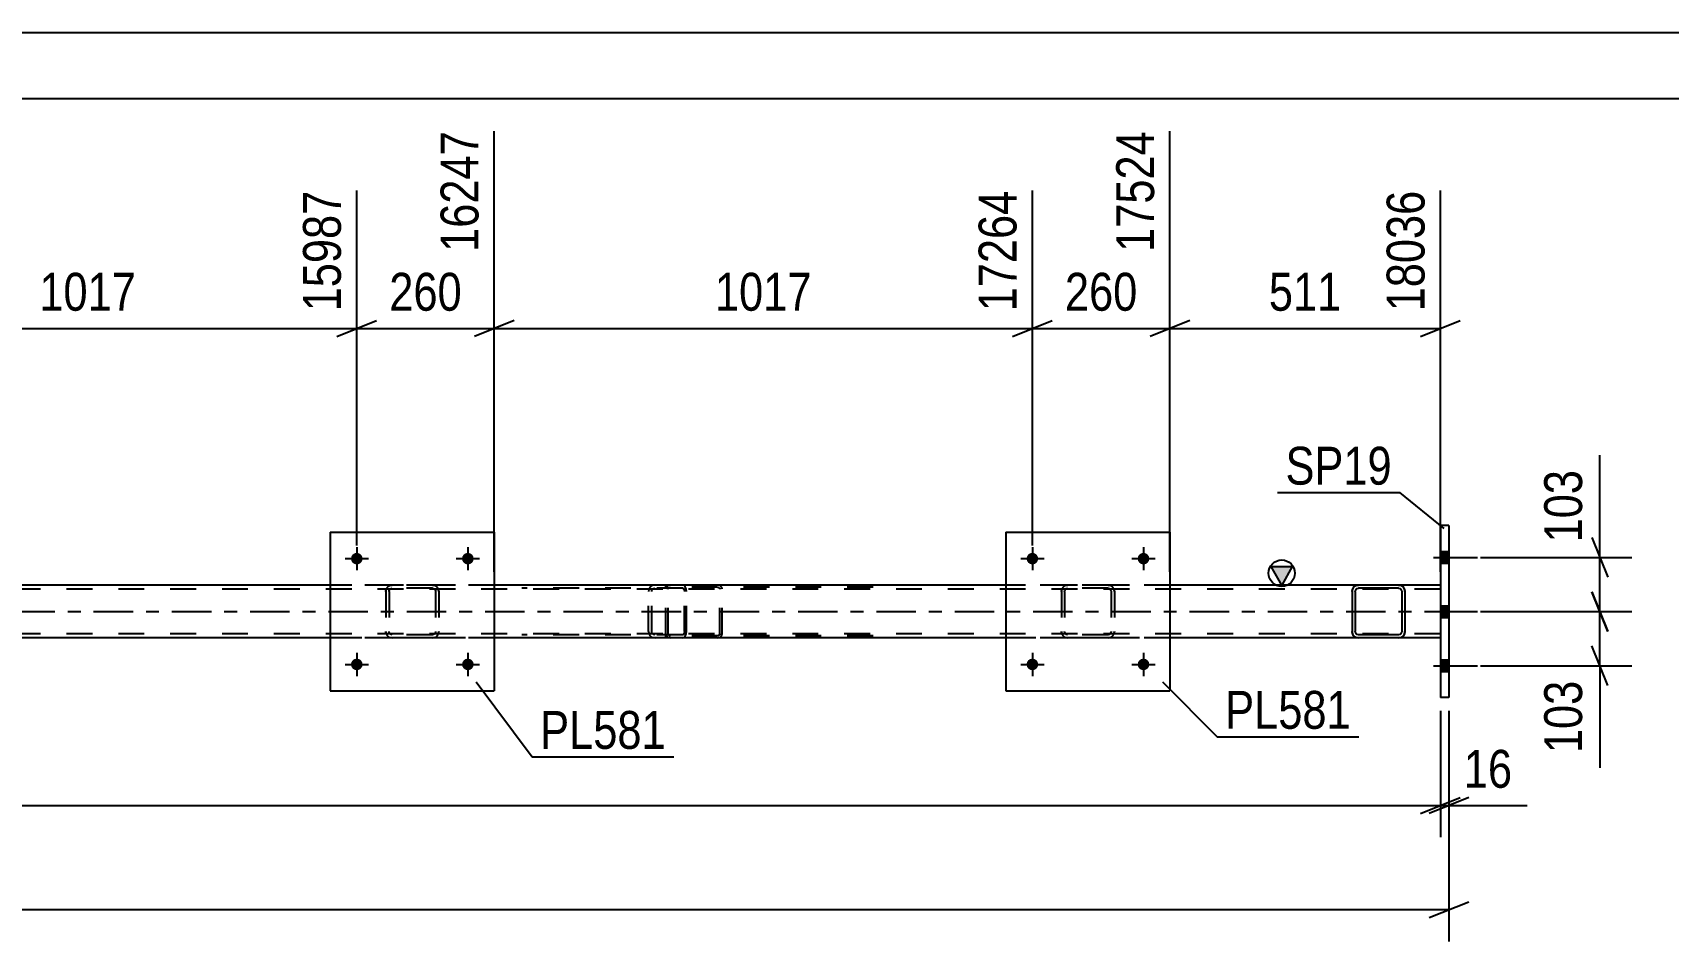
# Model space of a CAD drawing. Header units: millimetres. Extents: x 0 to 841, y 0 to 594.
# Drawn here: x 653.5 to 777.2, y 525.3 to 594 of the extents above; entities that cross this region are included whole.
import ezdxf

# ---------------------------------------------------------------- set-up
doc = ezdxf.new("R2010")
doc.units = ezdxf.units.MM
doc.linetypes.add('DXK_LINE_DOT2', pattern=[3.9198, 1.9599, -1.9599])
doc.linetypes.add('DXK_LINE_DOT3', pattern=[5.9187, 2.979, -0.9799, 0.9799, -0.9799])
doc.styles.add('Arial Narrow', font='ARIALN.TTF', dxfattribs={"height": 0.2})

# ---------------------------------------------------------------- blocks, each defined once
blk = doc.blocks.new('Unknown-814735391-1133')
at = {"color": 5, "linetype": 'Continuous'}
for p, q in [((841, 594), (0, 594)), ((836, 589), (5, 589))]:
    blk.add_line(p, q, dxfattribs=at)
blk = doc.blocks.new('Part-814735391-5212 - 5134')
at = {"color": 7, "linetype": 'DXK_LINE_DOT2'}
for p, q in [((731.28, 551.73), (731.31, 551.92)), ((731.31, 551.92), (731.28, 551.73)), ((731.28, 551.73), (731.28, 548.69)), ((731.52, 551.73), (731.54, 551.83)), ((731.52, 551.73), (731.52, 548.69)), ((731.54, 551.83), (731.59, 551.9)), ((731.57, 552.18), (731.76, 552.21)), ((731.76, 552.21), (731.57, 552.18)), ((731.59, 551.9), (731.67, 551.96)), ((731.67, 551.96), (731.76, 551.97)), ((734.8, 552.21), (731.76, 552.21)), ((734.8, 551.97), (731.76, 551.97)), ((734.8, 552.21), (734.98, 552.18)), ((734.98, 552.18), (734.8, 552.21)), ((734.8, 551.97), (734.89, 551.96)), ((734.89, 551.96), (734.97, 551.9)), ((734.97, 551.9), (735.02, 551.83)), ((735.02, 551.83), (735.04, 551.73)), ((735.04, 551.73), (735.04, 548.69)), ((735.24, 551.92), (735.28, 551.73)), ((735.28, 551.73), (735.24, 551.92)), ((735.28, 551.73), (735.28, 548.69)), ((731.31, 548.51), (731.28, 548.69)), ((731.28, 548.69), (731.31, 548.51)), ((731.54, 548.6), (731.52, 548.69)), ((731.59, 548.52), (731.54, 548.6)), ((731.76, 548.21), (731.57, 548.25)), ((731.57, 548.25), (731.76, 548.21)), ((731.67, 548.47), (731.59, 548.52)), ((731.76, 548.45), (731.67, 548.47)), ((734.8, 548.45), (731.76, 548.45)), ((734.8, 548.21), (731.76, 548.21)), ((734.89, 548.47), (734.8, 548.45)), ((734.98, 548.25), (734.8, 548.21)), ((734.8, 548.21), (734.98, 548.25)), ((734.97, 548.52), (734.89, 548.47)), ((735.02, 548.6), (734.97, 548.52)), ((735.04, 548.69), (735.02, 548.6)), ((735.28, 548.69), (735.24, 548.51)), ((735.24, 548.51), (735.28, 548.69))]:
    blk.add_line(p, q, dxfattribs=at)
for centre, start, end in [((731.76, 551.73), 112.5, 157.5), ((731.76, 551.73), 112.5, 157.5), ((734.8, 551.73), 22.5, 67.5), ((734.8, 551.73), 22.5, 67.5), ((731.76, 548.69), 202.5, 247.5), ((731.76, 548.69), 202.5, 247.5), ((734.8, 548.69), 292.5, 337.5), ((734.8, 548.69), 292.5, 337.5)]:
    blk.add_arc(centre, 0.48, start, end, dxfattribs=at)
blk = doc.blocks.new('Bolt-814735391-5152 - 5134')
at = {"linetype": 'Continuous'}
for points in [[(678.44, 554.21, -1), (677.56, 554.21, -1)], [(686.84, 554.21, -1), (685.96, 554.21, -1)]]:
    blk.add_hatch(color=1, dxfattribs=at).paths.add_polyline_path(points)
at = {"color": 1, "linetype": 'Continuous'}
for p, q in [((677.12, 554.21), (678.88, 554.21)), ((678, 555.09), (678, 553.33)), ((685.52, 554.21), (687.28, 554.21)), ((686.4, 555.09), (686.4, 553.33))]:
    blk.add_line(p, q, dxfattribs=at)
blk = doc.blocks.new('Part-814735391-5217 - 5134')
at = {"color": 2, "linetype": 'Continuous'}
for p, q in [((676, 556.21), (676, 544.21)), ((676, 556.21), (688.4, 556.21)), ((688.4, 556.21), (688.4, 544.21)), ((676, 544.21), (688.4, 544.21))]:
    blk.add_line(p, q, dxfattribs=at)
blk = doc.blocks.new('Bolt-814735391-5153 - 5134')
at = {"linetype": 'Continuous'}
for points in [[(678.44, 546.21, -1), (677.56, 546.21, -1)], [(686.84, 546.21, -1), (685.96, 546.21, -1)]]:
    blk.add_hatch(color=1, dxfattribs=at).paths.add_polyline_path(points)
at = {"color": 1, "linetype": 'Continuous'}
for p, q in [((678, 547.09), (678, 545.33)), ((686.4, 547.09), (686.4, 545.33)), ((677.12, 546.21), (678.88, 546.21)), ((685.52, 546.21), (687.28, 546.21))]:
    blk.add_line(p, q, dxfattribs=at)
blk = doc.blocks.new('Part-814735391-5218 - 5134')
at = {"color": 7, "linetype": 'DXK_LINE_DOT2'}
for p, q in [((680.2, 551.73), (680.23, 551.92)), ((680.23, 551.92), (680.2, 551.73)), ((680.2, 551.73), (680.2, 548.69)), ((680.44, 551.73), (680.46, 551.83)), ((680.44, 551.73), (680.44, 548.69)), ((680.46, 551.83), (680.51, 551.9)), ((680.49, 552.18), (680.68, 552.21)), ((680.68, 552.21), (680.49, 552.18)), ((680.51, 551.9), (680.59, 551.96)), ((680.59, 551.96), (680.68, 551.97)), ((683.72, 552.21), (680.68, 552.21)), ((683.72, 551.97), (680.68, 551.97)), ((683.72, 552.21), (683.9, 552.18)), ((683.9, 552.18), (683.72, 552.21)), ((683.72, 551.97), (683.81, 551.96)), ((683.81, 551.96), (683.89, 551.9)), ((683.89, 551.9), (683.94, 551.83)), ((683.94, 551.83), (683.96, 551.73)), ((683.96, 551.73), (683.96, 548.69)), ((684.16, 551.92), (684.2, 551.73)), ((684.2, 551.73), (684.16, 551.92)), ((684.2, 551.73), (684.2, 548.69)), ((680.23, 548.51), (680.2, 548.69)), ((680.2, 548.69), (680.23, 548.51)), ((680.46, 548.6), (680.44, 548.69)), ((680.51, 548.52), (680.46, 548.6)), ((680.68, 548.21), (680.49, 548.25)), ((680.49, 548.25), (680.68, 548.21)), ((680.59, 548.47), (680.51, 548.52)), ((680.68, 548.45), (680.59, 548.47)), ((683.72, 548.45), (680.68, 548.45)), ((683.72, 548.21), (680.68, 548.21)), ((683.81, 548.47), (683.72, 548.45)), ((683.9, 548.25), (683.72, 548.21)), ((683.72, 548.21), (683.9, 548.25)), ((683.89, 548.52), (683.81, 548.47)), ((683.94, 548.6), (683.89, 548.52)), ((683.96, 548.69), (683.94, 548.6)), ((684.2, 548.69), (684.16, 548.51)), ((684.16, 548.51), (684.2, 548.69))]:
    blk.add_line(p, q, dxfattribs=at)
at = {"color": 7, "linetype": 'DXK_LINE_DOT3'}
blk.add_line((682.2, 550.21), (682.2, 550.21), dxfattribs=at)
at = {"color": 7, "linetype": 'DXK_LINE_DOT2'}
for centre, start, end in [((680.68, 551.73), 112.5, 157.5), ((680.68, 551.73), 112.5, 157.5), ((683.72, 551.73), 22.5, 67.5), ((683.72, 551.73), 22.5, 67.5), ((680.68, 548.69), 202.5, 247.5), ((680.68, 548.69), 202.5, 247.5), ((683.72, 548.69), 292.5, 337.5), ((683.72, 548.69), 292.5, 337.5)]:
    blk.add_arc(centre, 0.48, start, end, dxfattribs=at)
blk = doc.blocks.new('Bolt-814735391-5156 - 5134')
at = {"linetype": 'Continuous'}
for points in [[(729.52, 554.21, -1), (728.64, 554.21, -1)], [(737.92, 554.21, -1), (737.04, 554.21, -1)]]:
    blk.add_hatch(color=1, dxfattribs=at).paths.add_polyline_path(points)
at = {"color": 1, "linetype": 'Continuous'}
for p, q in [((728.2, 554.21), (729.96, 554.21)), ((729.08, 555.09), (729.08, 553.33)), ((736.6, 554.21), (738.36, 554.21)), ((737.48, 555.09), (737.48, 553.33))]:
    blk.add_line(p, q, dxfattribs=at)
blk = doc.blocks.new('Bolt-814735391-5157 - 5134')
at = {"linetype": 'Continuous'}
for points in [[(729.52, 546.21, -1), (728.64, 546.21, -1)], [(737.92, 546.21, -1), (737.04, 546.21, -1)]]:
    blk.add_hatch(color=1, dxfattribs=at).paths.add_polyline_path(points)
at = {"color": 1, "linetype": 'Continuous'}
for p, q in [((729.08, 547.09), (729.08, 545.33)), ((737.48, 547.09), (737.48, 545.33)), ((728.2, 546.21), (729.96, 546.21)), ((736.6, 546.21), (738.36, 546.21))]:
    blk.add_line(p, q, dxfattribs=at)
blk = doc.blocks.new('Part-814735391-5229 - 5134')
at = {"color": 2, "linetype": 'Continuous'}
for p, q in [((727.08, 556.21), (727.08, 544.21)), ((727.08, 556.21), (739.48, 556.21)), ((739.48, 556.21), (739.48, 544.21)), ((727.08, 544.21), (739.48, 544.21))]:
    blk.add_line(p, q, dxfattribs=at)
blk = doc.blocks.new('Part-814735391-5230 - 5134')
at = {"color": 2, "linetype": 'Continuous'}
for p, q in [((753.29, 551.92), (753.25, 551.73)), ((753.25, 551.73), (753.25, 548.69)), ((753.49, 551.73), (753.51, 551.83)), ((753.49, 551.73), (753.49, 548.69)), ((753.51, 551.83), (753.57, 551.9)), ((753.73, 552.21), (753.55, 552.18)), ((753.57, 551.9), (753.64, 551.96)), ((753.64, 551.96), (753.73, 551.97)), ((756.77, 552.21), (753.73, 552.21)), ((756.77, 551.97), (753.73, 551.97)), ((756.96, 552.18), (756.77, 552.21)), ((756.77, 551.97), (756.87, 551.96)), ((756.87, 551.96), (756.94, 551.9)), ((756.94, 551.9), (757, 551.83)), ((757, 551.83), (757.01, 551.73)), ((757.01, 551.73), (757.01, 548.69)), ((757.25, 551.73), (757.22, 551.92)), ((757.25, 551.73), (757.25, 548.69)), ((753.25, 548.69), (753.29, 548.51)), ((753.51, 548.6), (753.49, 548.69)), ((753.57, 548.52), (753.51, 548.6)), ((753.55, 548.25), (753.73, 548.21)), ((753.64, 548.47), (753.57, 548.52)), ((753.73, 548.45), (753.64, 548.47)), ((756.77, 548.45), (753.73, 548.45)), ((756.77, 548.21), (753.73, 548.21)), ((756.87, 548.47), (756.77, 548.45)), ((756.77, 548.21), (756.96, 548.25)), ((756.94, 548.52), (756.87, 548.47)), ((757, 548.6), (756.94, 548.52)), ((757.01, 548.69), (757, 548.6)), ((757.22, 548.51), (757.25, 548.69))]:
    blk.add_line(p, q, dxfattribs=at)
at = {"color": 7, "linetype": 'DXK_LINE_DOT2'}
for p, q in [((753.25, 551.73), (753.29, 551.92)), ((753.55, 552.18), (753.73, 552.21)), ((756.77, 552.21), (756.96, 552.18)), ((757.22, 551.92), (757.25, 551.73)), ((753.29, 548.51), (753.25, 548.69)), ((753.73, 548.21), (753.55, 548.25)), ((756.96, 548.25), (756.77, 548.21)), ((757.25, 548.69), (757.22, 548.51))]:
    blk.add_line(p, q, dxfattribs=at)
at = {"color": 7, "linetype": 'DXK_LINE_DOT3'}
blk.add_line((755.25, 550.21), (755.25, 550.21), dxfattribs=at)
at = {"color": 2, "linetype": 'Continuous'}
for centre, start, end in [((753.73, 551.73), 112.5, 157.5), ((756.77, 551.73), 22.5, 67.5), ((753.73, 548.69), 202.5, 247.5), ((756.77, 548.69), 292.5, 337.5)]:
    blk.add_arc(centre, 0.48, start, end, dxfattribs=at)
at = {"color": 7, "linetype": 'DXK_LINE_DOT2'}
for centre, start, end in [((753.73, 551.73), 112.5, 157.5), ((756.77, 551.73), 22.5, 67.5), ((753.73, 548.69), 202.5, 247.5), ((756.77, 548.69), 292.5, 337.5)]:
    blk.add_arc(centre, 0.48, start, end, dxfattribs=at)
blk = doc.blocks.new('Part-814735391-5267 - 5134')
at = {"color": 2, "linetype": 'Continuous'}
for p, q in [((760.57, 556.71), (759.93, 556.71)), ((759.93, 556.71), (759.93, 543.71)), ((760.57, 556.71), (760.57, 543.71)), ((760.57, 543.71), (759.93, 543.71))]:
    blk.add_line(p, q, dxfattribs=at)
blk = doc.blocks.new('Part-814735391-5281 - 5134')
at = {"color": 7, "linetype": 'DXK_LINE_DOT2'}
for p, q in [((702.65, 552.21), (690.49, 552.21)), ((702.65, 551.97), (690.49, 551.97)), ((700.08, 551.87), (700.05, 551.73)), ((700.05, 548.69), (700.05, 551.73)), ((700.09, 551.92), (700.08, 551.87)), ((700.3, 551.73), (700.32, 551.83)), ((700.3, 548.69), (700.3, 551.73)), ((700.32, 551.83), (700.38, 551.9)), ((700.56, 552.21), (700.36, 552.18)), ((700.38, 551.9), (700.46, 551.96)), ((700.46, 551.96), (700.56, 551.97)), ((701.37, 551.97), (701.37, 552.21)), ((702.75, 552.18), (702.65, 552.21)), ((702.65, 551.97), (702.7, 551.96)), ((702.7, 551.96), (702.74, 551.9)), ((702.74, 551.9), (702.77, 551.83)), ((702.84, 552.07), (702.75, 552.18)), ((702.77, 551.83), (702.78, 551.73)), ((702.78, 548.69), (702.78, 551.73)), ((702.9, 551.92), (702.84, 552.07)), ((702.92, 551.73), (702.9, 551.92)), ((702.92, 548.69), (702.92, 551.73)), ((702.65, 548.45), (690.49, 548.45)), ((702.65, 548.21), (690.49, 548.21)), ((700.05, 548.69), (700.07, 548.61)), ((700.07, 548.61), (700.09, 548.51)), ((700.32, 548.6), (700.3, 548.69)), ((700.38, 548.52), (700.32, 548.6)), ((700.36, 548.25), (700.56, 548.21)), ((700.46, 548.47), (700.38, 548.52)), ((700.56, 548.45), (700.46, 548.47)), ((701.37, 548.21), (701.37, 548.45)), ((702.7, 548.47), (702.65, 548.45)), ((702.65, 548.21), (702.75, 548.25)), ((702.74, 548.52), (702.7, 548.47)), ((702.77, 548.6), (702.74, 548.52)), ((702.75, 548.25), (702.84, 548.35)), ((702.78, 548.69), (702.77, 548.6)), ((702.84, 548.35), (702.85, 548.39)), ((702.85, 548.39), (702.9, 548.51)), ((702.9, 548.51), (702.92, 548.69))]:
    blk.add_line(p, q, dxfattribs=at)
for centre, start, end in [((700.54, 551.72), 111.1941, 156.1506), ((700.54, 548.71), 203.8494, 248.8059)]:
    blk.add_arc(centre, 0.492, start, end, dxfattribs=at)
blk = doc.blocks.new('Part-814735391-5283 - 5134')
at = {"color": 7, "linetype": 'DXK_LINE_DOT2'}
for p, q in [((701.4, 552.02), (701.37, 551.89)), ((701.37, 548.53), (701.37, 551.89)), ((701.54, 551.89), (701.55, 551.95)), ((701.54, 548.53), (701.54, 551.89)), ((701.55, 551.95), (701.59, 552.01)), ((701.71, 552.21), (701.58, 552.19)), ((701.59, 552.01), (701.65, 552.04)), ((701.65, 552.04), (701.71, 552.05)), ((717.04, 552.21), (701.71, 552.21)), ((717.04, 552.05), (701.71, 552.05)), ((705.42, 552.19), (705.29, 552.21)), ((705.29, 552.05), (705.35, 552.04)), ((705.35, 552.04), (705.38, 552.03)), ((705.38, 552.03), (705.41, 552.01)), ((705.41, 552.01), (705.44, 551.95)), ((705.44, 551.95), (705.46, 551.89)), ((705.46, 548.53), (705.46, 551.89)), ((705.63, 551.89), (705.6, 552.02)), ((705.63, 548.53), (705.63, 551.89)), ((701.37, 548.53), (701.4, 548.41)), ((701.55, 548.47), (701.54, 548.53)), ((701.59, 548.42), (701.55, 548.47)), ((701.58, 548.24), (701.71, 548.21)), ((701.59, 548.42), (701.62, 548.4)), ((701.62, 548.4), (701.65, 548.39)), ((701.65, 548.39), (701.71, 548.37)), ((717.04, 548.37), (701.71, 548.37)), ((717.04, 548.21), (701.71, 548.21)), ((705.35, 548.39), (705.29, 548.37)), ((705.29, 548.21), (705.42, 548.24)), ((705.41, 548.42), (705.35, 548.39)), ((705.44, 548.47), (705.41, 548.42)), ((705.46, 548.53), (705.44, 548.47)), ((705.6, 548.41), (705.63, 548.53))]:
    blk.add_line(p, q, dxfattribs=at)
for centre, start, end in [((701.7, 551.88), 110.7583, 155.68), ((705.3, 551.88), 24.32, 69.2417), ((701.7, 548.55), 204.32, 249.2417), ((705.3, 548.55), 290.7583, 335.68)]:
    blk.add_arc(centre, 0.331, start, end, dxfattribs=at)
blk = doc.blocks.new('Bolt-814735391-5327 - 5134')
at = {"linetype": 'Continuous'}
for points in [[(760.57, 553.87), (760.57, 554.75), (759.93, 554.75), (759.93, 553.87)], [(760.57, 553.87), (760.57, 554.75), (759.93, 554.75), (759.93, 553.87)], [(760.57, 553.87), (760.57, 554.75), (759.93, 554.75), (759.93, 553.87)], [(760.57, 549.77), (760.57, 550.65), (759.93, 550.65), (759.93, 549.77)], [(760.57, 549.77), (760.57, 550.65), (759.93, 550.65), (759.93, 549.77)], [(760.57, 545.67), (760.57, 546.55), (759.93, 546.55), (759.93, 545.67)], [(760.57, 545.67), (760.57, 546.55), (759.93, 546.55), (759.93, 545.67)], [(760.57, 545.67), (760.57, 546.55), (759.93, 546.55), (759.93, 545.67)]]:
    blk.add_hatch(color=1, dxfattribs=at).paths.add_polyline_path(points)
at = {"color": 1, "linetype": 'Continuous'}
for p, q in [((759.41, 554.31), (762.73, 554.31)), ((759.41, 554.31), (762.73, 554.31)), ((759.41, 554.31), (762.73, 554.31)), ((759.93, 554.75), (760.57, 554.75)), ((759.93, 554.75), (760.57, 554.75)), ((759.93, 554.75), (760.57, 554.75)), ((759.93, 553.87), (760.57, 553.87)), ((759.93, 553.87), (760.57, 553.87)), ((759.93, 553.87), (760.57, 553.87)), ((759.93, 550.65), (760.57, 550.65)), ((759.93, 550.65), (760.57, 550.65)), ((759.41, 550.21), (762.73, 550.21)), ((759.41, 550.21), (762.73, 550.21)), ((759.93, 549.77), (760.57, 549.77)), ((759.93, 549.77), (760.57, 549.77)), ((759.41, 546.11), (762.73, 546.11)), ((759.41, 546.11), (762.73, 546.11)), ((759.41, 546.11), (762.73, 546.11)), ((759.93, 546.55), (760.57, 546.55)), ((759.93, 546.55), (760.57, 546.55)), ((759.93, 546.55), (760.57, 546.55)), ((759.93, 545.67), (760.57, 545.67)), ((759.93, 545.67), (760.57, 545.67)), ((759.93, 545.67), (760.57, 545.67))]:
    blk.add_line(p, q, dxfattribs=at)
blk = doc.blocks.new('Part-814735391-5334 - 5134')
at = {"linetype": 'Continuous'}
blk.add_hatch(color=2, dxfattribs=at).paths.add_polyline_path([(747.93, 552.21), (747.13, 553.61), (748.73, 553.61)])
at = {"color": 2, "linetype": 'Continuous'}
for p, q in [((747.93, 552.21), (747.13, 553.61)), ((747.13, 553.61), (748.73, 553.61)), ((748.73, 553.61), (747.93, 552.21)), ((676, 552.21), (637.32, 552.21)), ((727.08, 552.21), (688.4, 552.21)), ((753.73, 552.21), (739.48, 552.21)), ((759.93, 552.21), (756.77, 552.21)), ((676, 548.21), (637.32, 548.21)), ((727.08, 548.21), (688.4, 548.21)), ((753.73, 548.21), (739.48, 548.21)), ((759.93, 548.21), (756.77, 548.21))]:
    blk.add_line(p, q, dxfattribs=at)
at = {"color": 7, "linetype": 'DXK_LINE_DOT2'}
for p, q in [((759.93, 551.89), (95.83, 551.89)), ((759.93, 552.21), (114.11, 552.21)), ((688.4, 552.21), (676, 552.21)), ((739.48, 552.21), (727.08, 552.21)), ((756.77, 552.21), (753.73, 552.21)), ((759.93, 552.21), (759.93, 548.21)), ((759.93, 548.53), (95.83, 548.53)), ((756.77, 548.21), (95.83, 548.21)), ((688.4, 548.21), (676, 548.21)), ((739.48, 548.21), (727.08, 548.21)), ((756.77, 548.21), (753.73, 548.21))]:
    blk.add_line(p, q, dxfattribs=at)
at = {"color": 7, "linetype": 'DXK_LINE_DOT3'}
blk.add_line((95.83, 550.21), (759.93, 550.21), dxfattribs=at)
at = {"color": 2, "linetype": 'Continuous'}
blk.add_circle((747.93, 553.11), 1, dxfattribs=at)
blk = doc.blocks.new('StraightDimension-814735391-9577 - 5134')
at = {"color": 7, "linetype": 'Continuous'}
for p, q in [((739.48, 553.21), (739.48, 586.56)), ((729.08, 555.21), (729.08, 582.06)), ((727.58, 571.02), (730.58, 572.22)), ((729.08, 571.62), (739.48, 571.62)), ((740.98, 572.22), (737.98, 571.02))]:
    blk.add_line(p, q, dxfattribs=at)
at = {"color": 0}
blk.add_wipeout([(737.62, 572.37), (737.62, 576.57), (730.94, 576.57), (730.94, 572.37)], dxfattribs=at)
at = {"color": 3, "style": 'Arial Narrow'}
blk.add_text('260', height=2.863, dxfattribs=at).set_placement((731.54, 572.97))
at = {"color": 0, "linetype": 'Continuous'}
blk.add_wipeout([(738.88, 587.16), (734.68, 587.16), (734.68, 576.82), (738.88, 576.82)], dxfattribs=at)
at = {"color": 3, "linetype": 'Continuous', "style": 'Arial Narrow'}
blk.add_text('17524', height=2.863, rotation=90.0002, dxfattribs=at).set_placement((738.28, 577.42))
blk = doc.blocks.new('StraightDimension-814735391-5376 - 5134')
at = {"color": 7, "linetype": 'Continuous'}
for p, q in [((759.93, 542.71), (759.93, 533.13)), ((760.57, 542.71), (760.57, 533.13)), ((758.43, 534.93), (761.43, 536.13)), ((762.07, 536.13), (759.07, 534.93)), ((759.93, 535.53), (760.57, 535.53)), ((760.57, 535.53), (766.48, 535.53)), ((760.57, 535.53), (766.48, 535.53))]:
    blk.add_line(p, q, dxfattribs=at)
at = {"color": 0}
blk.add_wipeout([(765.95, 536.28), (765.95, 540.48), (761.1, 540.48), (761.1, 536.28)], dxfattribs=at)
at = {"color": 3, "style": 'Arial Narrow'}
blk.add_text('16', height=2.863, dxfattribs=at).set_placement((761.7, 536.88))
blk = doc.blocks.new('StraightDimension-814735391-5386 - 5134')
at = {"color": 7, "linetype": 'Continuous'}
for p, q in [((759.93, 542.71), (759.93, 533.13)), ((53.91, 535.53), (759.93, 535.53)), ((758.43, 534.93), (761.43, 536.13))]:
    blk.add_line(p, q, dxfattribs=at)
blk = doc.blocks.new('StraightDimension-814735391-9580 - 5134')
at = {"color": 7, "linetype": 'Continuous'}
for p, q in [((637.32, 553.21), (637.32, 586.56)), ((678, 555.21), (678, 582.06)), ((638.82, 572.22), (635.82, 571.02)), ((637.32, 571.62), (678, 571.62)), ((676.5, 571.02), (679.5, 572.22))]:
    blk.add_line(p, q, dxfattribs=at)
at = {"color": 0}
blk.add_wipeout([(661.91, 572.37), (661.91, 576.57), (653.4, 576.57), (653.4, 572.37)], dxfattribs=at)
at = {"color": 3, "style": 'Arial Narrow'}
blk.add_text('1017', height=2.863, dxfattribs=at).set_placement((654, 572.97))
at = {"color": 0, "linetype": 'Continuous'}
blk.add_wipeout([(677.4, 582.66), (673.2, 582.66), (673.2, 572.32), (677.4, 572.32)], dxfattribs=at)
at = {"color": 3, "linetype": 'Continuous', "style": 'Arial Narrow'}
blk.add_text('15987', height=2.863, rotation=90.0002, dxfattribs=at).set_placement((676.8, 572.92))
blk = doc.blocks.new('StraightDimension-814735391-9576 - 5134')
at = {"color": 7, "linetype": 'Continuous'}
for p, q in [((739.48, 553.21), (739.48, 586.56)), ((759.93, 553.21), (759.93, 582.06)), ((740.98, 572.22), (737.98, 571.02)), ((739.48, 571.62), (759.93, 571.62)), ((758.43, 571.02), (761.43, 572.22))]:
    blk.add_line(p, q, dxfattribs=at)
at = {"color": 0}
blk.add_wipeout([(753.05, 572.37), (753.05, 576.57), (746.36, 576.57), (746.36, 572.37)], dxfattribs=at)
at = {"color": 3, "style": 'Arial Narrow'}
blk.add_text('511', height=2.863, dxfattribs=at).set_placement((746.96, 572.97))
at = {"color": 0, "linetype": 'Continuous'}
blk.add_wipeout([(759.33, 582.66), (755.13, 582.66), (755.13, 572.32), (759.33, 572.32)], dxfattribs=at)
at = {"color": 3, "linetype": 'Continuous', "style": 'Arial Narrow'}
blk.add_text('18036', height=2.863, rotation=90.0002, dxfattribs=at).set_placement((758.73, 572.92))
blk = doc.blocks.new('StraightDimension-814735391-9578 - 5134')
at = {"color": 7, "linetype": 'Continuous'}
for p, q in [((688.4, 553.21), (688.4, 586.56)), ((729.08, 555.21), (729.08, 582.06)), ((689.9, 572.22), (686.9, 571.02)), ((688.4, 571.62), (729.08, 571.62)), ((727.58, 571.02), (730.58, 572.22))]:
    blk.add_line(p, q, dxfattribs=at)
at = {"color": 0}
blk.add_wipeout([(712.99, 572.37), (712.99, 576.57), (704.48, 576.57), (704.48, 572.37)], dxfattribs=at)
at = {"color": 3, "style": 'Arial Narrow'}
blk.add_text('1017', height=2.863, dxfattribs=at).set_placement((705.08, 572.97))
at = {"color": 0, "linetype": 'Continuous'}
blk.add_wipeout([(728.48, 582.66), (724.28, 582.66), (724.28, 572.32), (728.48, 572.32)], dxfattribs=at)
at = {"color": 3, "linetype": 'Continuous', "style": 'Arial Narrow'}
blk.add_text('17264', height=2.863, rotation=90.0002, dxfattribs=at).set_placement((727.88, 572.92))
blk = doc.blocks.new('StraightDimension-814735391-9579 - 5134')
at = {"color": 7, "linetype": 'Continuous'}
for p, q in [((688.4, 553.21), (688.4, 586.56)), ((678, 555.21), (678, 582.06)), ((676.5, 571.02), (679.5, 572.22)), ((678, 571.62), (688.4, 571.62)), ((689.9, 572.22), (686.9, 571.02))]:
    blk.add_line(p, q, dxfattribs=at)
at = {"color": 0}
blk.add_wipeout([(686.54, 572.37), (686.54, 576.57), (679.86, 576.57), (679.86, 572.37)], dxfattribs=at)
at = {"color": 3, "style": 'Arial Narrow'}
blk.add_text('260', height=2.863, dxfattribs=at).set_placement((680.46, 572.97))
at = {"color": 0, "linetype": 'Continuous'}
blk.add_wipeout([(687.8, 587.16), (683.6, 587.16), (683.6, 576.82), (687.8, 576.82)], dxfattribs=at)
at = {"color": 3, "linetype": 'Continuous', "style": 'Arial Narrow'}
blk.add_text('16247', height=2.863, rotation=90.0002, dxfattribs=at).set_placement((687.2, 577.42))
blk = doc.blocks.new('StraightDimension-814735391-12029 - 5134')
at = {"color": 7, "linetype": 'Continuous'}
for p, q in [((760.57, 542.71), (760.57, 525.26)), ((759.07, 527.06), (762.07, 528.26)), ((53.27, 527.66), (760.57, 527.66))]:
    blk.add_line(p, q, dxfattribs=at)
blk = doc.blocks.new('StraightDimension-814735391-12041 - 5134')
at = {"color": 7, "linetype": 'Continuous'}
for p, q in [((771.99, 554.31), (771.99, 562.05)), ((771.99, 554.31), (771.99, 562.05)), ((771.39, 555.81), (772.59, 552.81)), ((762.97, 554.31), (774.39, 554.31)), ((771.99, 550.21), (771.99, 554.31)), ((772.59, 548.71), (771.39, 551.71)), ((762.97, 550.21), (774.39, 550.21))]:
    blk.add_line(p, q, dxfattribs=at)
at = {"color": 0}
blk.add_wipeout([(771.24, 561.52), (767.04, 561.52), (767.04, 554.84), (771.24, 554.84)], dxfattribs=at)
at = {"color": 3, "style": 'Arial Narrow'}
blk.add_text('103', height=2.863, rotation=90.0002, dxfattribs=at).set_placement((770.64, 555.44))
blk = doc.blocks.new('StraightDimension-814735391-12042 - 5134')
at = {"color": 7, "linetype": 'Continuous'}
for p, q in [((771.39, 551.71), (772.59, 548.71)), ((762.97, 550.21), (774.39, 550.21)), ((771.99, 546.11), (771.99, 550.21)), ((772.59, 544.61), (771.39, 547.61)), ((762.97, 546.11), (774.39, 546.11)), ((771.99, 546.11), (771.99, 538.38)), ((771.99, 546.11), (771.99, 538.38))]:
    blk.add_line(p, q, dxfattribs=at)
at = {"color": 0}
blk.add_wipeout([(771.24, 545.59), (767.04, 545.59), (767.04, 538.9), (771.24, 538.9)], dxfattribs=at)
at = {"color": 3, "style": 'Arial Narrow'}
blk.add_text('103', height=2.863, rotation=90.0002, dxfattribs=at).set_placement((770.64, 539.5))
blk = doc.blocks.new('Mark-814735391-5213 - 5134')
at = {"color": 0}
blk.add_wipeout([(701.38, 539.82), (701.38, 542.82), (691.87, 542.82), (691.87, 539.82)], dxfattribs=at)
blk.add_wipeout([(701.38, 539.82), (701.38, 542.82), (691.87, 542.82), (691.87, 539.82)], dxfattribs=at)
at = {"color": 30, "linetype": 'Continuous'}
for p, q in [((687.03, 544.9), (691.27, 539.22)), ((691.27, 539.22), (701.98, 539.22))]:
    blk.add_line(p, q, dxfattribs=at)
at = {"color": 3, "style": 'Arial Narrow'}
blk.add_text('PL581', height=2.863, dxfattribs=at).set_placement((691.87, 539.82))
blk = doc.blocks.new('Mark-814735391-5225 - 5134')
at = {"color": 0}
blk.add_wipeout([(753.17, 541.34), (753.17, 544.34), (743.66, 544.34), (743.66, 541.34)], dxfattribs=at)
blk.add_wipeout([(753.17, 541.34), (753.17, 544.34), (743.66, 544.34), (743.66, 541.34)], dxfattribs=at)
at = {"color": 30, "linetype": 'Continuous'}
for p, q in [((738.93, 544.9), (743.06, 540.74)), ((743.06, 540.74), (753.77, 540.74))]:
    blk.add_line(p, q, dxfattribs=at)
at = {"color": 3, "style": 'Arial Narrow'}
blk.add_text('PL581', height=2.863, dxfattribs=at).set_placement((743.66, 541.34))
blk = doc.blocks.new('Mark-814735391-5263 - 5134')
at = {"color": 0}
blk.add_wipeout([(756.25, 559.81), (756.25, 562.81), (748.22, 562.81), (748.22, 559.81)], dxfattribs=at)
blk.add_wipeout([(756.25, 559.81), (756.25, 562.81), (748.22, 562.81), (748.22, 559.81)], dxfattribs=at)
at = {"color": 30, "linetype": 'Continuous'}
for p in [(747.62, 559.21), (760.21, 556.49)]:
    blk.add_line(p, (756.85, 559.21), dxfattribs=at)
at = {"color": 3, "style": 'Arial Narrow'}
blk.add_text('SP19', height=2.863, dxfattribs=at).set_placement((748.22, 559.81))

msp = doc.modelspace()

# ---------------------------------------------------------------- block references
for name in ['Unknown-814735391-1133', 'Part-814735391-5267 - 5134', 'Part-814735391-5217 - 5134', 'Part-814735391-5229 - 5134', 'Part-814735391-5334 - 5134', 'Bolt-814735391-5152 - 5134', 'Bolt-814735391-5156 - 5134', 'Bolt-814735391-5327 - 5134', 'Part-814735391-5218 - 5134', 'Part-814735391-5281 - 5134', 'Part-814735391-5283 - 5134', 'Part-814735391-5212 - 5134', 'Part-814735391-5230 - 5134', 'Bolt-814735391-5153 - 5134', 'Bolt-814735391-5157 - 5134']:
    msp.add_blockref(name, (0, 0))

# ---------------------------------------------------------------- next in the draw order: block references
for name in ['StraightDimension-814735391-9580 - 5134', 'StraightDimension-814735391-9577 - 5134', 'StraightDimension-814735391-12041 - 5134', 'StraightDimension-814735391-5376 - 5134']:
    msp.add_blockref(name, (0, 0))

# ---------------------------------------------------------------- next in the draw order: block references
for name in ['StraightDimension-814735391-9578 - 5134', 'StraightDimension-814735391-9576 - 5134', 'StraightDimension-814735391-12042 - 5134', 'StraightDimension-814735391-5386 - 5134']:
    msp.add_blockref(name, (0, 0))

# ---------------------------------------------------------------- next in the draw order: block references
for name in ['StraightDimension-814735391-9579 - 5134', 'Mark-814735391-5263 - 5134', 'StraightDimension-814735391-12029 - 5134']:
    msp.add_blockref(name, (0, 0))

# ---------------------------------------------------------------- next in the draw order: block references
for name in ['Mark-814735391-5213 - 5134', 'Mark-814735391-5225 - 5134']:
    msp.add_blockref(name, (0, 0))

doc.saveas('drawing.dxf')
